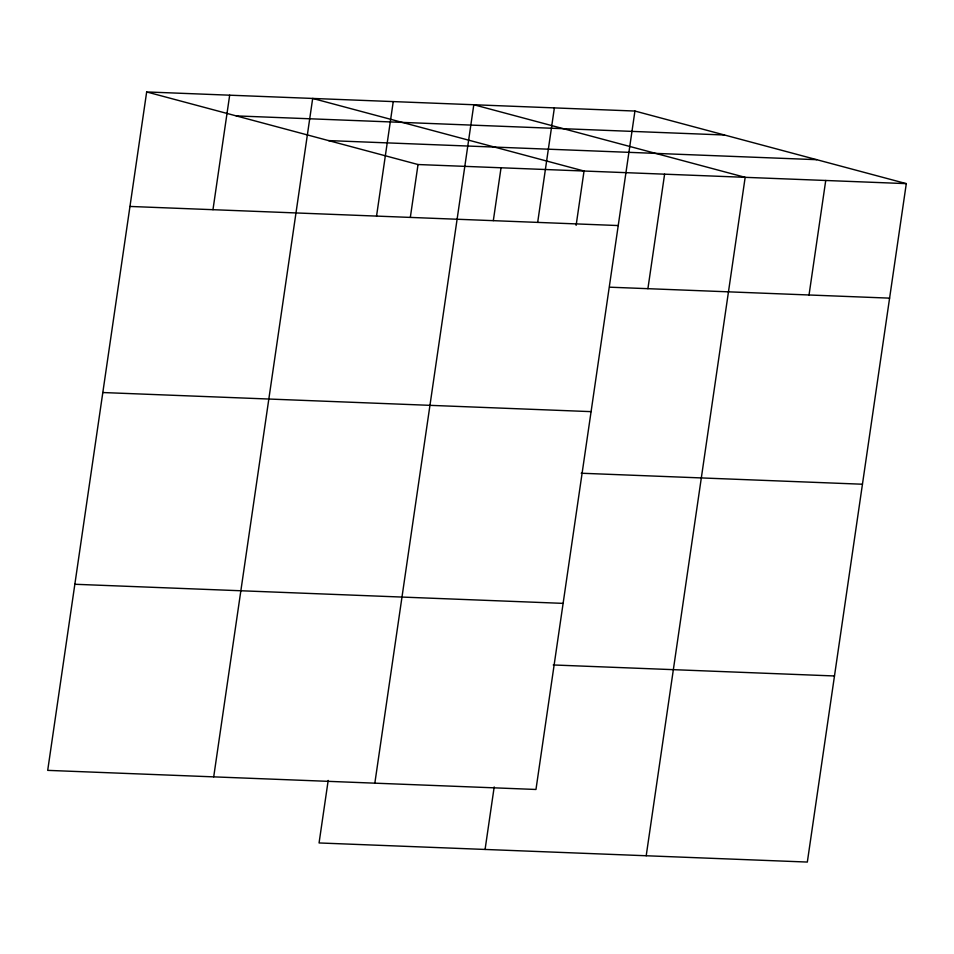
<?xml version="1.0" encoding="UTF-8"?>
<svg xmlns="http://www.w3.org/2000/svg" width="954" height="954" viewBox="0 0 954 954"><rect width="100%" height="100%" fill="white"/><g stroke="black" fill="none" stroke-linecap="round" stroke-linejoin="round"><path stroke-width="1.43" d="M146.666 91.942L47.7 770.367L535.969 789.471L634.935 111.046L146.666 91.942L418.031 164.529L906.3 183.633L807.334 862.058L319.065 842.954L328.188 780.432M212.969 209.689L229.675 95.185M213.708 776.854L312.685 98.441L584.039 171.028L576.121 225.347M376.544 216.093L393.251 101.589M410.327 217.381L418.031 164.529M374.839 783.162L473.804 104.737L745.169 177.337L646.204 855.75M493.325 220.624L501.041 167.785M537.674 222.389L554.369 107.897M485.073 849.454L494.196 786.931M647.909 288.68L664.604 174.177M809.028 294.989L825.735 180.485M236.222 115.899L724.491 135.003M328.486 140.584L816.755 159.688M129.971 206.446L618.24 225.549M609.821 287.19L889.593 298.137M102.817 392.535L591.086 411.639M581.213 473.232L862.452 484.227M74.853 584.265L563.11 603.369M553.237 664.962L834.476 675.969M634.935 111.046L906.3 183.633"/></g></svg>
